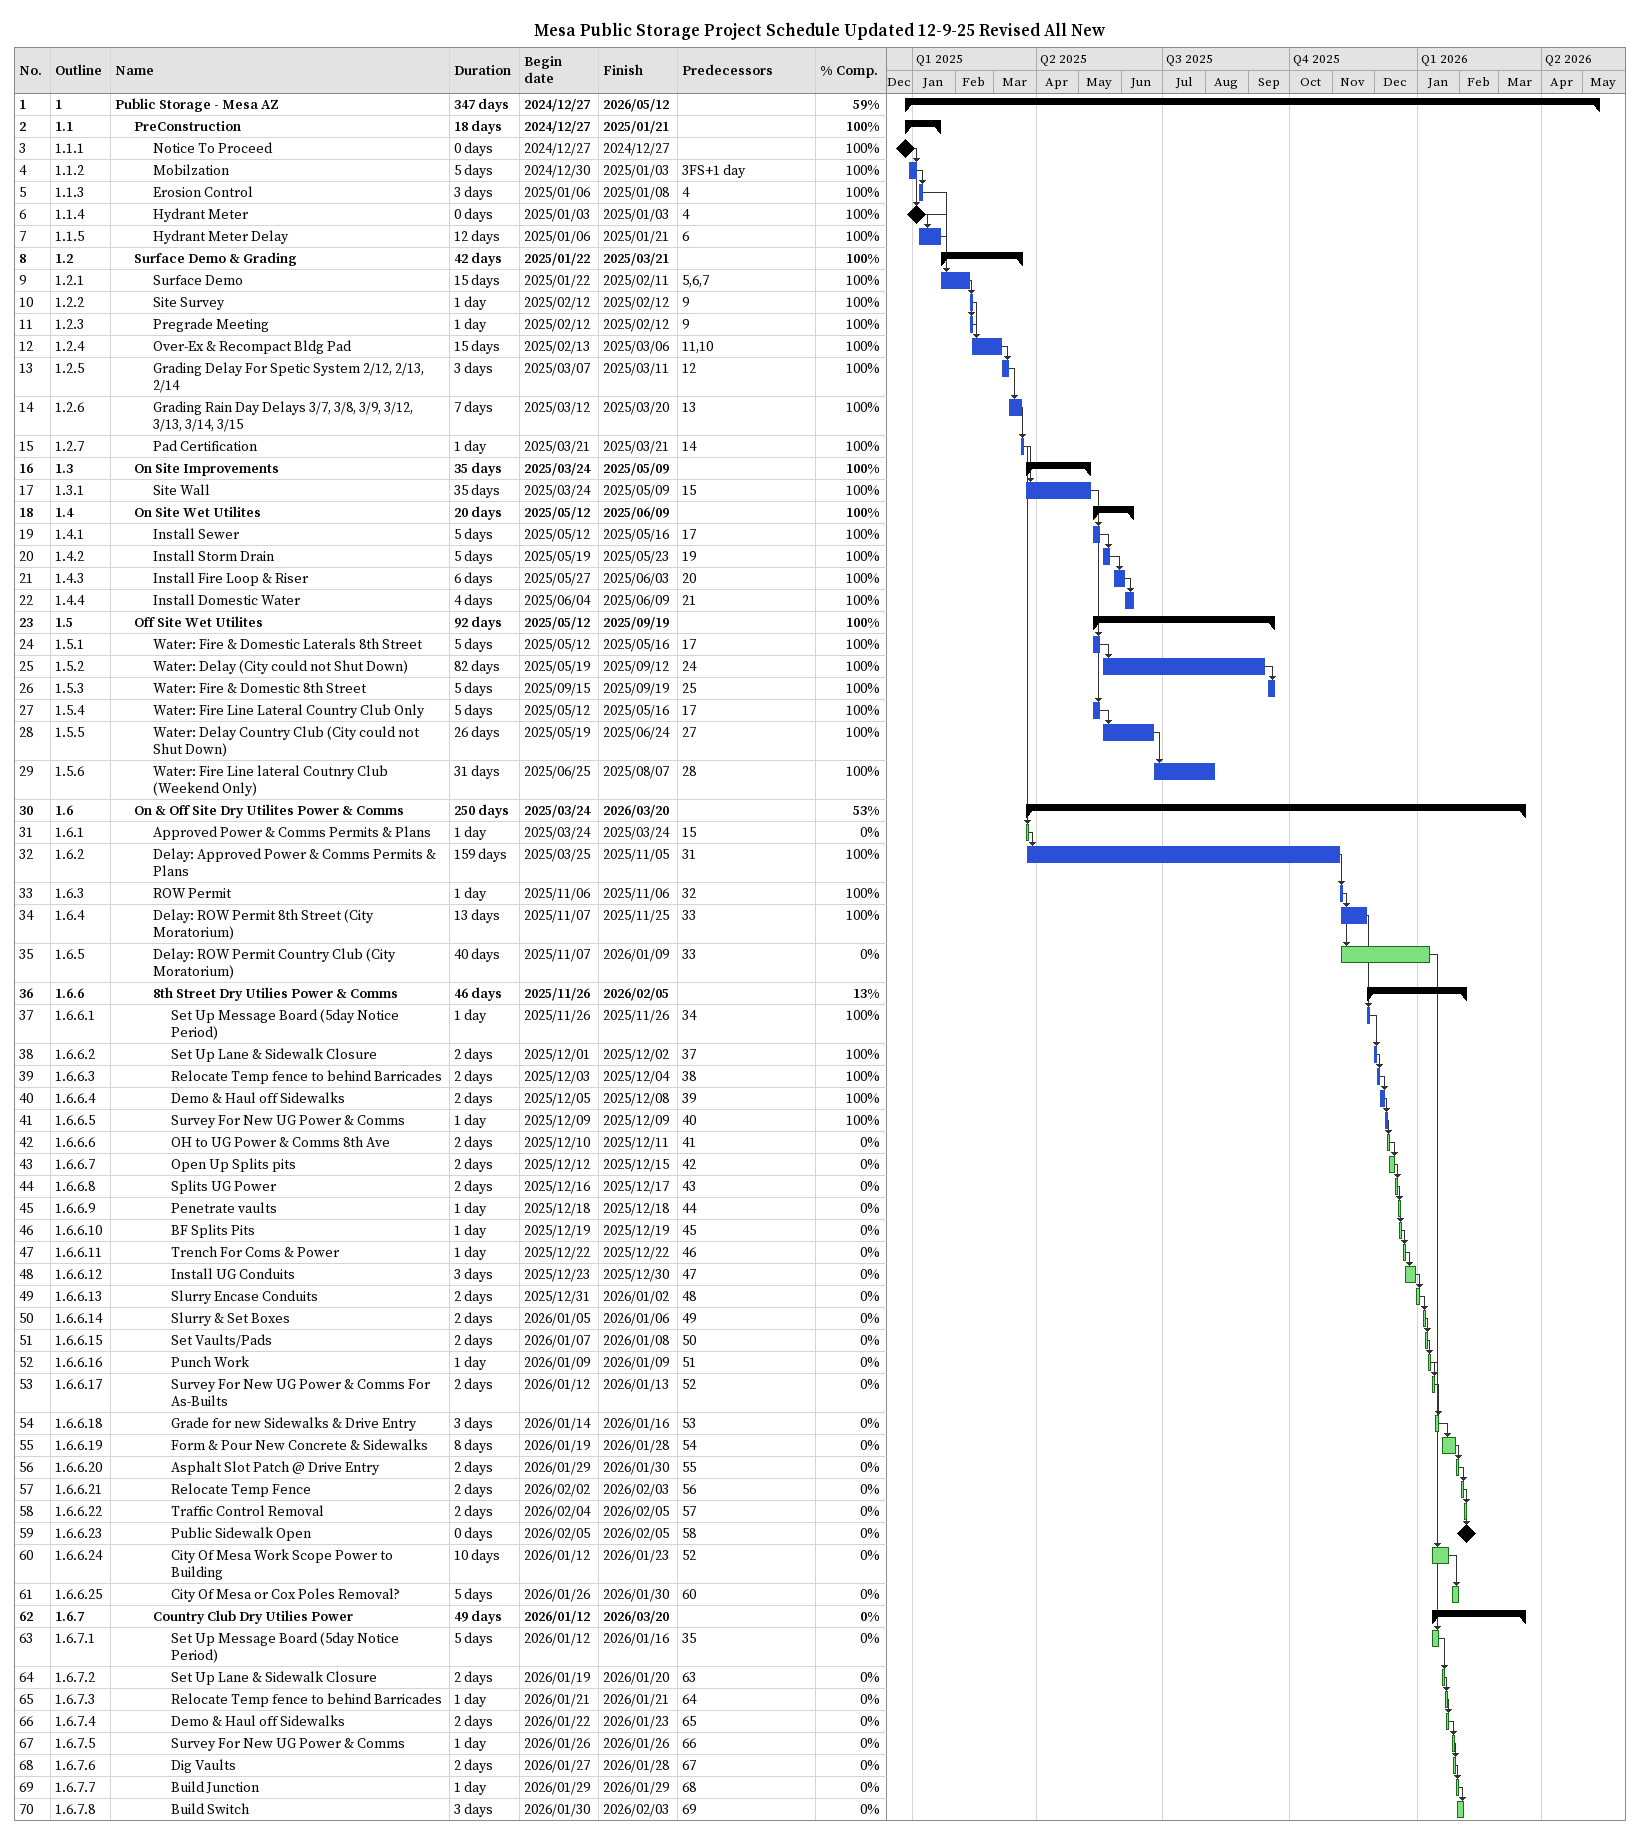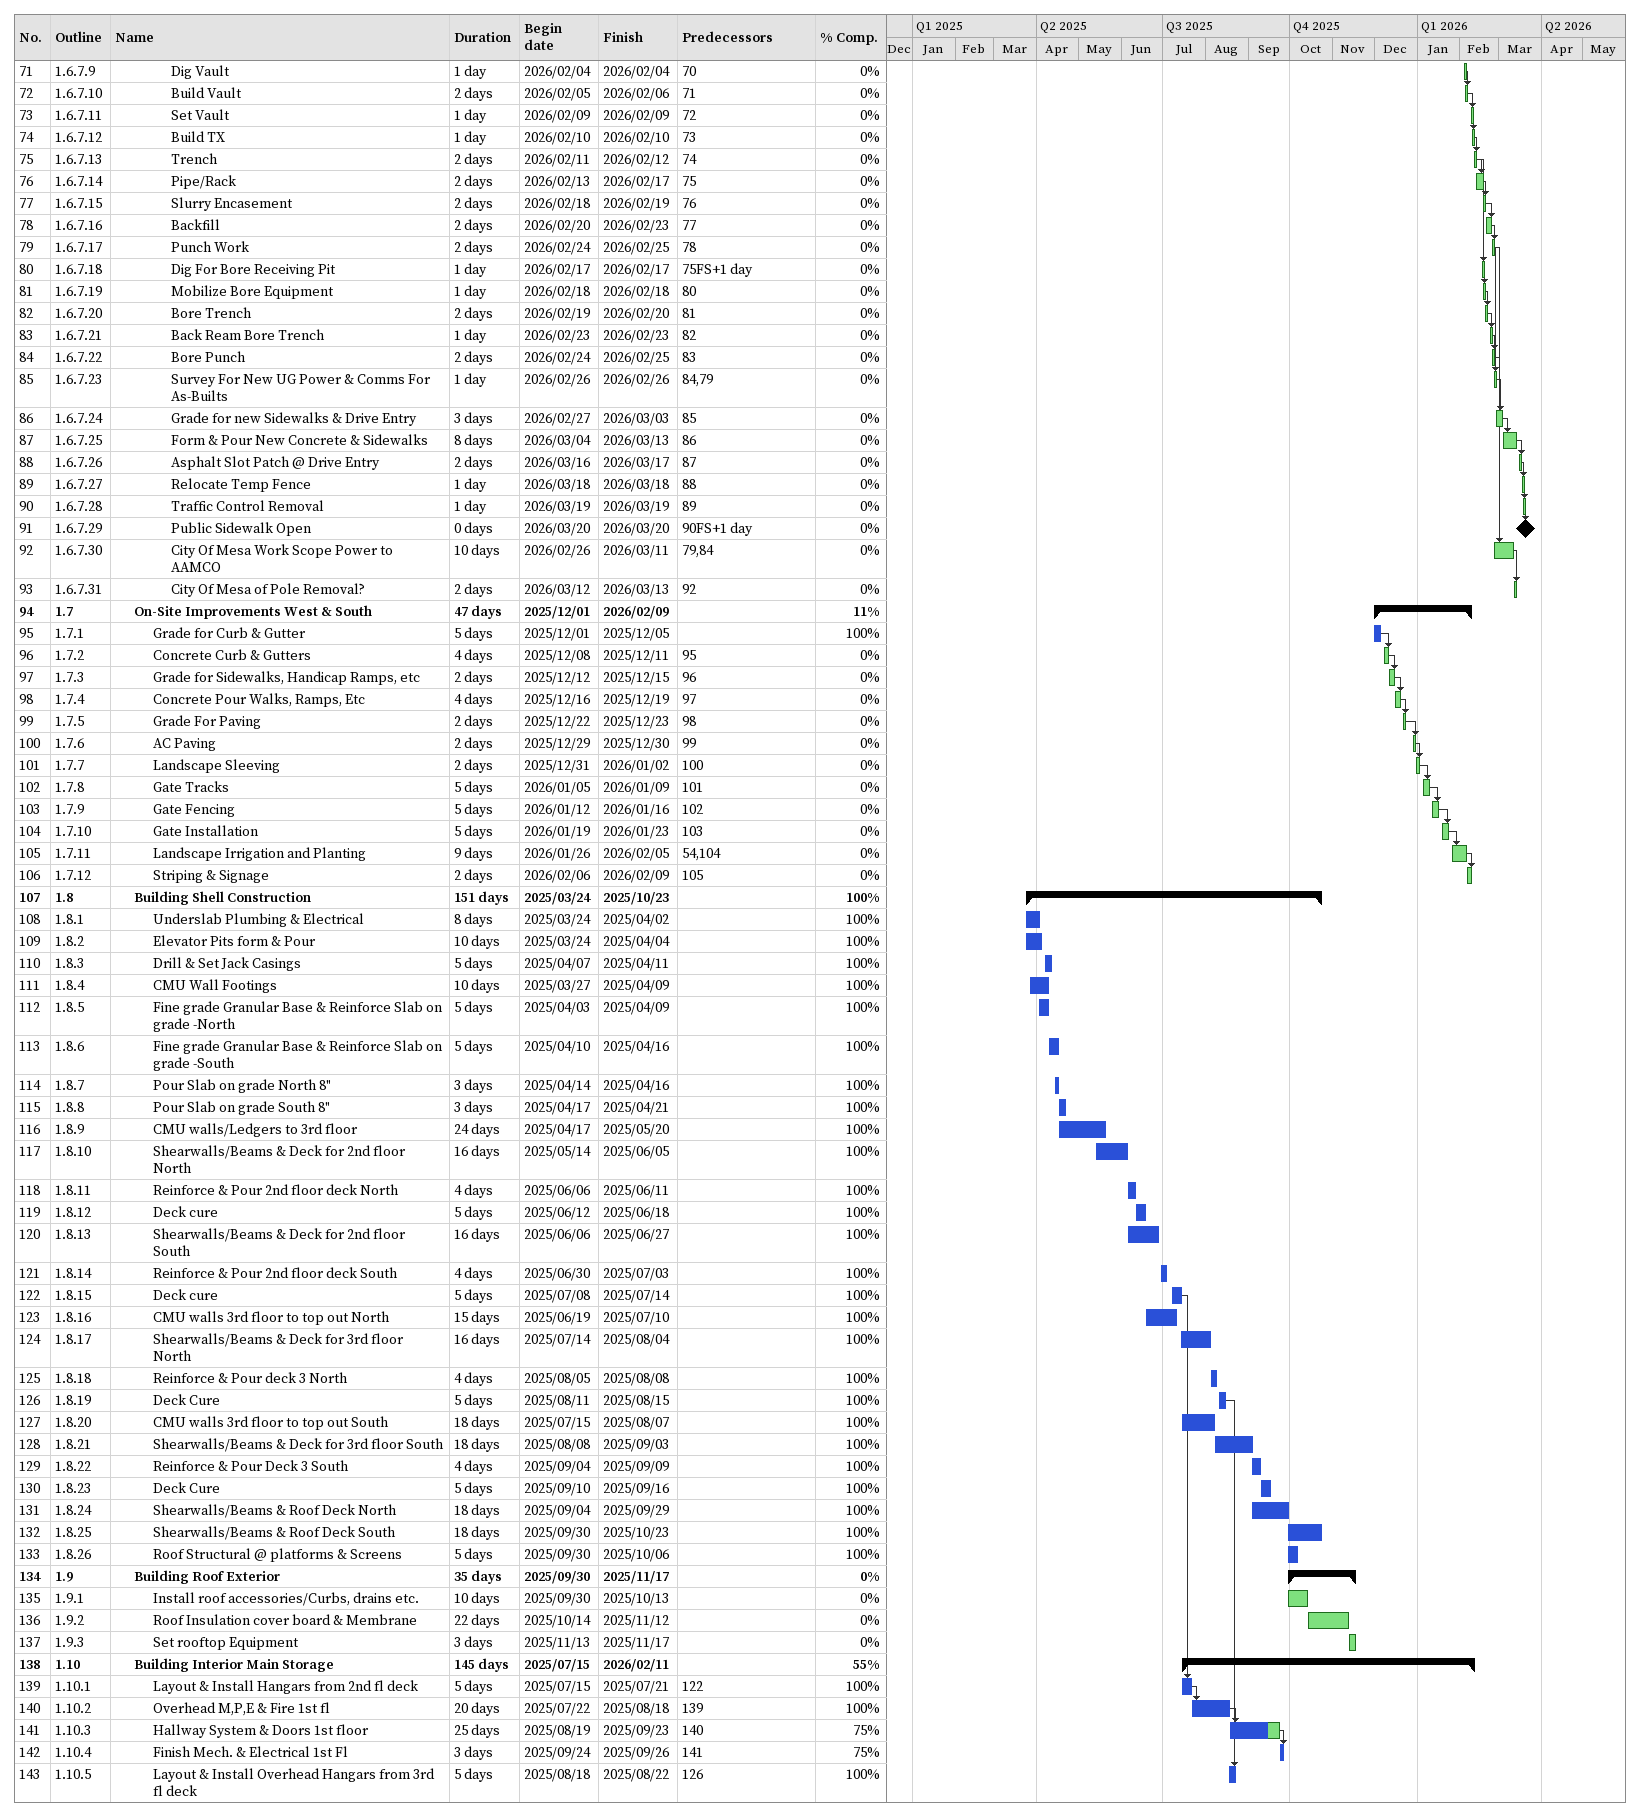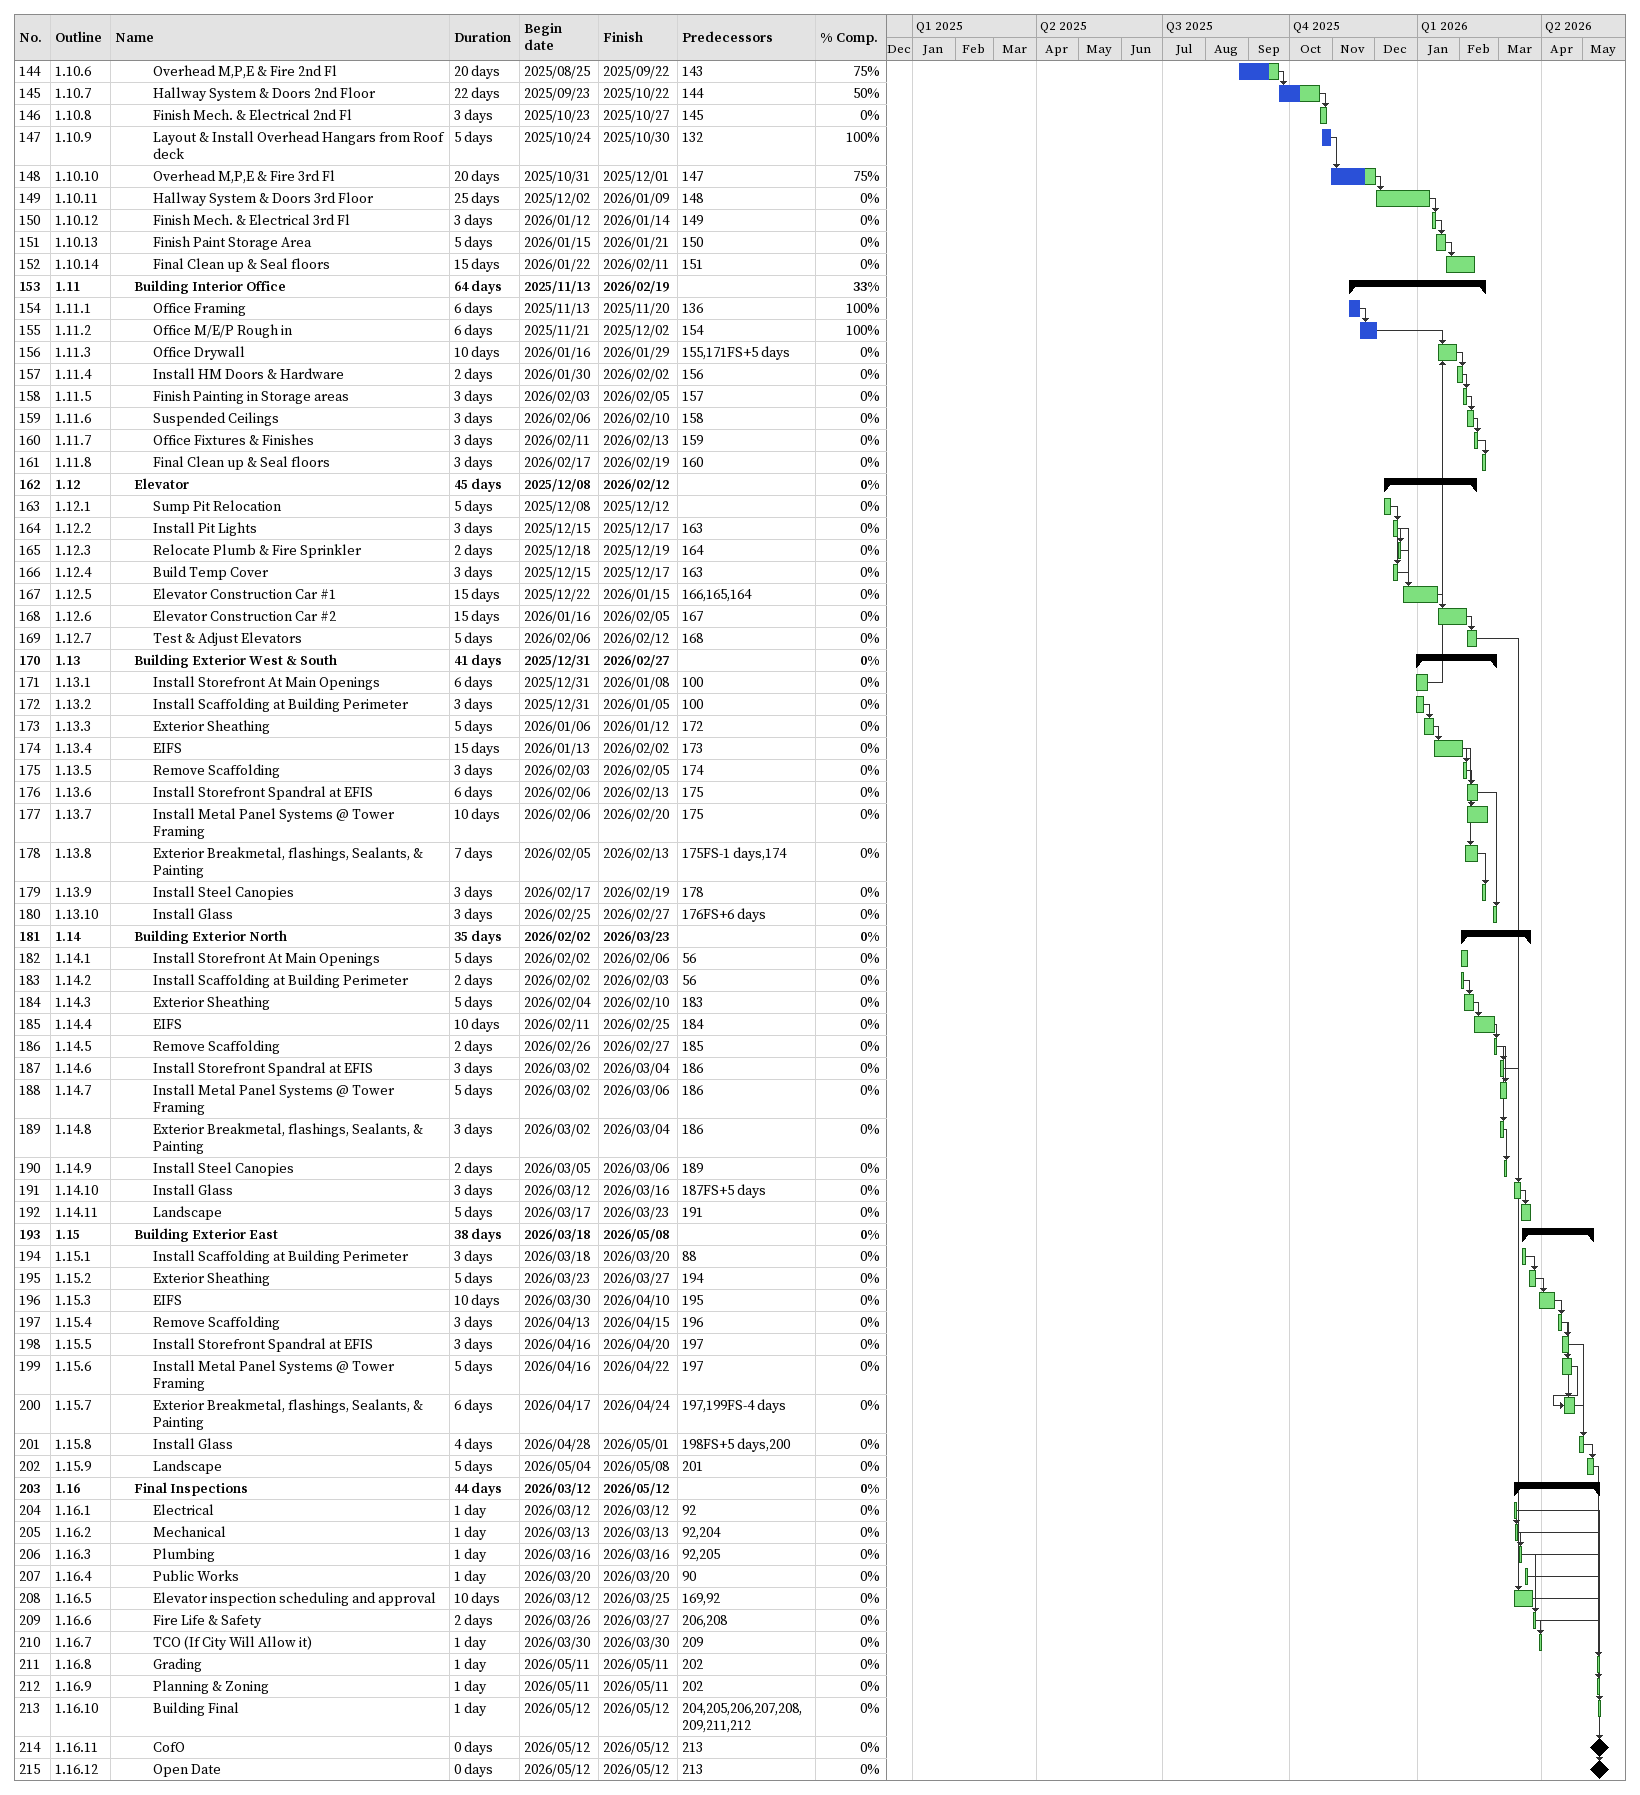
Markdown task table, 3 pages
Mesa Public Storage Project Schedule Updated 12-9-25 Revised All New

| ID | WBS | Task | Duration | Start | Finish | Predecessors | % complete |
|---|---|---|---|---|---|---|---|
| 1 | 1 | **Public Storage - Mesa AZ** | 347d | 2024-12-27 | 2026-05-12 |  | 59 |
| 2 | 1.1 | **PreConstruction** | 18d | 2024-12-27 | 2025-01-21 |  | 100 |
| 3 | 1.1.1 | Notice To Proceed | 0d | 2024-12-27 | 2024-12-27 |  | 100 |
| 4 | 1.1.2 | Mobilzation | 5d | 2024-12-30 | 2025-01-03 | 3FS+1d | 100 |
| 5 | 1.1.3 | Erosion Control | 3d | 2025-01-06 | 2025-01-08 | 4 | 100 |
| 6 | 1.1.4 | Hydrant Meter | 0d | 2025-01-03 | 2025-01-03 | 4 | 100 |
| 7 | 1.1.5 | Hydrant Meter Delay | 12d | 2025-01-06 | 2025-01-21 | 6 | 100 |
| 8 | 1.2 | **Surface Demo & Grading** | 42d | 2025-01-22 | 2025-03-21 |  | 100 |
| 9 | 1.2.1 | Surface Demo | 15d | 2025-01-22 | 2025-02-11 | 5, 6, 7 | 100 |
| 10 | 1.2.2 | Site Survey | 1d | 2025-02-12 | 2025-02-12 | 9 | 100 |
| 11 | 1.2.3 | Pregrade Meeting | 1d | 2025-02-12 | 2025-02-12 | 9 | 100 |
| 12 | 1.2.4 | Over-Ex & Recompact Bldg Pad | 15d | 2025-02-13 | 2025-03-06 | 11, 10 | 100 |
| 13 | 1.2.5 | Grading Delay For Spetic System 2/12, 2/13, 2/14 | 3d | 2025-03-07 | 2025-03-11 | 12 | 100 |
| 14 | 1.2.6 | Grading Rain Day Delays 3/7, 3/8, 3/9, 3/12, 3/13, 3/14, 3/15 | 7d | 2025-03-12 | 2025-03-20 | 13 | 100 |
| 15 | 1.2.7 | Pad Certification | 1d | 2025-03-21 | 2025-03-21 | 14 | 100 |
| 16 | 1.3 | **On Site Improvements** | 35d | 2025-03-24 | 2025-05-09 |  | 100 |
| 17 | 1.3.1 | Site Wall | 35d | 2025-03-24 | 2025-05-09 | 15 | 100 |
| 18 | 1.4 | **On Site Wet Utilites** | 20d | 2025-05-12 | 2025-06-09 |  | 100 |
| 19 | 1.4.1 | Install Sewer | 5d | 2025-05-12 | 2025-05-16 | 17 | 100 |
| 20 | 1.4.2 | Install Storm Drain | 5d | 2025-05-19 | 2025-05-23 | 19 | 100 |
| 21 | 1.4.3 | Install Fire Loop & Riser | 6d | 2025-05-27 | 2025-06-03 | 20 | 100 |
| 22 | 1.4.4 | Install Domestic Water | 4d | 2025-06-04 | 2025-06-09 | 21 | 100 |
| 23 | 1.5 | **Off Site Wet Utilites** | 92d | 2025-05-12 | 2025-09-19 |  | 100 |
| 24 | 1.5.1 | Water: Fire & Domestic Laterals 8th Street | 5d | 2025-05-12 | 2025-05-16 | 17 | 100 |
| 25 | 1.5.2 | Water: Delay (City could not Shut Down) | 82d | 2025-05-19 | 2025-09-12 | 24 | 100 |
| 26 | 1.5.3 | Water: Fire & Domestic 8th Street | 5d | 2025-09-15 | 2025-09-19 | 25 | 100 |
| 27 | 1.5.4 | Water: Fire Line Lateral Country Club Only | 5d | 2025-05-12 | 2025-05-16 | 17 | 100 |
| 28 | 1.5.5 | Water: Delay Country Club (City could not Shut Down) | 26d | 2025-05-19 | 2025-06-24 | 27 | 100 |
| 29 | 1.5.6 | Water: Fire Line lateral Coutnry Club (Weekend Only) | 31d | 2025-06-25 | 2025-08-07 | 28 | 100 |
| 30 | 1.6 | **On & Off Site Dry Utilites Power & Comms** | 250d | 2025-03-24 | 2026-03-20 |  | 53 |
| 31 | 1.6.1 | Approved Power & Comms Permits & Plans | 1d | 2025-03-24 | 2025-03-24 | 15 | 0 |
| 32 | 1.6.2 | Delay: Approved Power & Comms Permits & Plans | 159d | 2025-03-25 | 2025-11-05 | 31 | 100 |
| 33 | 1.6.3 | ROW Permit | 1d | 2025-11-06 | 2025-11-06 | 32 | 100 |
| 34 | 1.6.4 | Delay: ROW Permit 8th Street (City Moratorium) | 13d | 2025-11-07 | 2025-11-25 | 33 | 100 |
| 35 | 1.6.5 | Delay: ROW Permit Country Club (City Moratorium) | 40d | 2025-11-07 | 2026-01-09 | 33 | 0 |
| 36 | 1.6.6 | **8th Street Dry Utilies Power & Comms** | 46d | 2025-11-26 | 2026-02-05 |  | 13 |
| 37 | 1.6.6.1 | Set Up Message Board (5day Notice Period) | 1d | 2025-11-26 | 2025-11-26 | 34 | 100 |
| 38 | 1.6.6.2 | Set Up Lane & Sidewalk Closure | 2d | 2025-12-01 | 2025-12-02 | 37 | 100 |
| 39 | 1.6.6.3 | Relocate Temp fence to behind Barricades | 2d | 2025-12-03 | 2025-12-04 | 38 | 100 |
| 40 | 1.6.6.4 | Demo & Haul off Sidewalks | 2d | 2025-12-05 | 2025-12-08 | 39 | 100 |
| 41 | 1.6.6.5 | Survey For New UG Power & Comms | 1d | 2025-12-09 | 2025-12-09 | 40 | 100 |
| 42 | 1.6.6.6 | OH to UG Power & Comms 8th Ave | 2d | 2025-12-10 | 2025-12-11 | 41 | 0 |
| 43 | 1.6.6.7 | Open Up Splits pits | 2d | 2025-12-12 | 2025-12-15 | 42 | 0 |
| 44 | 1.6.6.8 | Splits UG Power | 2d | 2025-12-16 | 2025-12-17 | 43 | 0 |
| 45 | 1.6.6.9 | Penetrate vaults | 1d | 2025-12-18 | 2025-12-18 | 44 | 0 |
| 46 | 1.6.6.10 | BF Splits Pits | 1d | 2025-12-19 | 2025-12-19 | 45 | 0 |
| 47 | 1.6.6.11 | Trench For Coms & Power | 1d | 2025-12-22 | 2025-12-22 | 46 | 0 |
| 48 | 1.6.6.12 | Install UG Conduits | 3d | 2025-12-23 | 2025-12-30 | 47 | 0 |
| 49 | 1.6.6.13 | Slurry Encase Conduits | 2d | 2025-12-31 | 2026-01-02 | 48 | 0 |
| 50 | 1.6.6.14 | Slurry & Set Boxes | 2d | 2026-01-05 | 2026-01-06 | 49 | 0 |
| 51 | 1.6.6.15 | Set Vaults/Pads | 2d | 2026-01-07 | 2026-01-08 | 50 | 0 |
| 52 | 1.6.6.16 | Punch Work | 1d | 2026-01-09 | 2026-01-09 | 51 | 0 |
| 53 | 1.6.6.17 | Survey For New UG Power & Comms For As-Builts | 2d | 2026-01-12 | 2026-01-13 | 52 | 0 |
| 54 | 1.6.6.18 | Grade for new Sidewalks & Drive Entry | 3d | 2026-01-14 | 2026-01-16 | 53 | 0 |
| 55 | 1.6.6.19 | Form & Pour New Concrete & Sidewalks | 8d | 2026-01-19 | 2026-01-28 | 54 | 0 |
| 56 | 1.6.6.20 | Asphalt Slot Patch @ Drive Entry | 2d | 2026-01-29 | 2026-01-30 | 55 | 0 |
| 57 | 1.6.6.21 | Relocate Temp Fence | 2d | 2026-02-02 | 2026-02-03 | 56 | 0 |
| 58 | 1.6.6.22 | Traffic Control Removal | 2d | 2026-02-04 | 2026-02-05 | 57 | 0 |
| 59 | 1.6.6.23 | Public Sidewalk Open | 0d | 2026-02-05 | 2026-02-05 | 58 | 0 |
| 60 | 1.6.6.24 | City Of Mesa Work Scope Power to Building | 10d | 2026-01-12 | 2026-01-23 | 52 | 0 |
| 61 | 1.6.6.25 | City Of Mesa or Cox Poles Removal? | 5d | 2026-01-26 | 2026-01-30 | 60 | 0 |
| 62 | 1.6.7 | **Country Club Dry Utilies Power** | 49d | 2026-01-12 | 2026-03-20 |  | 0 |
| 63 | 1.6.7.1 | Set Up Message Board (5day Notice Period) | 5d | 2026-01-12 | 2026-01-16 | 35 | 0 |
| 64 | 1.6.7.2 | Set Up Lane & Sidewalk Closure | 2d | 2026-01-19 | 2026-01-20 | 63 | 0 |
| 65 | 1.6.7.3 | Relocate Temp fence to behind Barricades | 1d | 2026-01-21 | 2026-01-21 | 64 | 0 |
| 66 | 1.6.7.4 | Demo & Haul off Sidewalks | 2d | 2026-01-22 | 2026-01-23 | 65 | 0 |
| 67 | 1.6.7.5 | Survey For New UG Power & Comms | 1d | 2026-01-26 | 2026-01-26 | 66 | 0 |
| 68 | 1.6.7.6 | Dig Vaults | 2d | 2026-01-27 | 2026-01-28 | 67 | 0 |
| 69 | 1.6.7.7 | Build Junction | 1d | 2026-01-29 | 2026-01-29 | 68 | 0 |
| 70 | 1.6.7.8 | Build Switch | 3d | 2026-01-30 | 2026-02-03 | 69 | 0 |
| 71 | 1.6.7.9 | Dig Vault | 1d | 2026-02-04 | 2026-02-04 | 70 | 0 |
| 72 | 1.6.7.10 | Build Vault | 2d | 2026-02-05 | 2026-02-06 | 71 | 0 |
| 73 | 1.6.7.11 | Set Vault | 1d | 2026-02-09 | 2026-02-09 | 72 | 0 |
| 74 | 1.6.7.12 | Build TX | 1d | 2026-02-10 | 2026-02-10 | 73 | 0 |
| 75 | 1.6.7.13 | Trench | 2d | 2026-02-11 | 2026-02-12 | 74 | 0 |
| 76 | 1.6.7.14 | Pipe/Rack | 2d | 2026-02-13 | 2026-02-17 | 75 | 0 |
| 77 | 1.6.7.15 | Slurry Encasement | 2d | 2026-02-18 | 2026-02-19 | 76 | 0 |
| 78 | 1.6.7.16 | Backfill | 2d | 2026-02-20 | 2026-02-23 | 77 | 0 |
| 79 | 1.6.7.17 | Punch Work | 2d | 2026-02-24 | 2026-02-25 | 78 | 0 |
| 80 | 1.6.7.18 | Dig For Bore Receiving Pit | 1d | 2026-02-17 | 2026-02-17 | 75FS+1d | 0 |
| 81 | 1.6.7.19 | Mobilize Bore Equipment | 1d | 2026-02-18 | 2026-02-18 | 80 | 0 |
| 82 | 1.6.7.20 | Bore Trench | 2d | 2026-02-19 | 2026-02-20 | 81 | 0 |
| 83 | 1.6.7.21 | Back Ream Bore Trench | 1d | 2026-02-23 | 2026-02-23 | 82 | 0 |
| 84 | 1.6.7.22 | Bore Punch | 2d | 2026-02-24 | 2026-02-25 | 83 | 0 |
| 85 | 1.6.7.23 | Survey For New UG Power & Comms For As-Builts | 1d | 2026-02-26 | 2026-02-26 | 84, 79 | 0 |
| 86 | 1.6.7.24 | Grade for new Sidewalks & Drive Entry | 3d | 2026-02-27 | 2026-03-03 | 85 | 0 |
| 87 | 1.6.7.25 | Form & Pour New Concrete & Sidewalks | 8d | 2026-03-04 | 2026-03-13 | 86 | 0 |
| 88 | 1.6.7.26 | Asphalt Slot Patch @ Drive Entry | 2d | 2026-03-16 | 2026-03-17 | 87 | 0 |
| 89 | 1.6.7.27 | Relocate Temp Fence | 1d | 2026-03-18 | 2026-03-18 | 88 | 0 |
| 90 | 1.6.7.28 | Traffic Control Removal | 1d | 2026-03-19 | 2026-03-19 | 89 | 0 |
| 91 | 1.6.7.29 | Public Sidewalk Open | 0d | 2026-03-20 | 2026-03-20 | 90FS+1d | 0 |
| 92 | 1.6.7.30 | City Of Mesa Work Scope Power to AAMCO | 10d | 2026-02-26 | 2026-03-11 | 79, 84 | 0 |
| 93 | 1.6.7.31 | City Of Mesa of Pole Removal? | 2d | 2026-03-12 | 2026-03-13 | 92 | 0 |
| 94 | 1.7 | **On-Site Improvements West & South** | 47d | 2025-12-01 | 2026-02-09 |  | 11 |
| 95 | 1.7.1 | Grade for Curb & Gutter | 5d | 2025-12-01 | 2025-12-05 |  | 100 |
| 96 | 1.7.2 | Concrete Curb & Gutters | 4d | 2025-12-08 | 2025-12-11 | 95 | 0 |
| 97 | 1.7.3 | Grade for Sidewalks, Handicap Ramps, etc | 2d | 2025-12-12 | 2025-12-15 | 96 | 0 |
| 98 | 1.7.4 | Concrete Pour Walks, Ramps, Etc | 4d | 2025-12-16 | 2025-12-19 | 97 | 0 |
| 99 | 1.7.5 | Grade For Paving | 2d | 2025-12-22 | 2025-12-23 | 98 | 0 |
| 100 | 1.7.6 | AC Paving | 2d | 2025-12-29 | 2025-12-30 | 99 | 0 |
| 101 | 1.7.7 | Landscape Sleeving | 2d | 2025-12-31 | 2026-01-02 | 100 | 0 |
| 102 | 1.7.8 | Gate Tracks | 5d | 2026-01-05 | 2026-01-09 | 101 | 0 |
| 103 | 1.7.9 | Gate Fencing | 5d | 2026-01-12 | 2026-01-16 | 102 | 0 |
| 104 | 1.7.10 | Gate Installation | 5d | 2026-01-19 | 2026-01-23 | 103 | 0 |
| 105 | 1.7.11 | Landscape Irrigation and Planting | 9d | 2026-01-26 | 2026-02-05 | 54, 104 | 0 |
| 106 | 1.7.12 | Striping & Signage | 2d | 2026-02-06 | 2026-02-09 | 105 | 0 |
| 107 | 1.8 | **Building Shell Construction** | 151d | 2025-03-24 | 2025-10-23 |  | 100 |
| 108 | 1.8.1 | Underslab Plumbing & Electrical | 8d | 2025-03-24 | 2025-04-02 |  | 100 |
| 109 | 1.8.2 | Elevator Pits form & Pour | 10d | 2025-03-24 | 2025-04-04 |  | 100 |
| 110 | 1.8.3 | Drill & Set Jack Casings | 5d | 2025-04-07 | 2025-04-11 |  | 100 |
| 111 | 1.8.4 | CMU Wall Footings | 10d | 2025-03-27 | 2025-04-09 |  | 100 |
| 112 | 1.8.5 | Fine grade Granular Base & Reinforce Slab on grade -North | 5d | 2025-04-03 | 2025-04-09 |  | 100 |
| 113 | 1.8.6 | Fine grade Granular Base & Reinforce Slab on grade -South | 5d | 2025-04-10 | 2025-04-16 |  | 100 |
| 114 | 1.8.7 | Pour Slab on grade North 8" | 3d | 2025-04-14 | 2025-04-16 |  | 100 |
| 115 | 1.8.8 | Pour Slab on grade South 8" | 3d | 2025-04-17 | 2025-04-21 |  | 100 |
| 116 | 1.8.9 | CMU walls/Ledgers to 3rd floor | 24d | 2025-04-17 | 2025-05-20 |  | 100 |
| 117 | 1.8.10 | Shearwalls/Beams & Deck for 2nd floor North | 16d | 2025-05-14 | 2025-06-05 |  | 100 |
| 118 | 1.8.11 | Reinforce & Pour 2nd floor deck North | 4d | 2025-06-06 | 2025-06-11 |  | 100 |
| 119 | 1.8.12 | Deck cure | 5d | 2025-06-12 | 2025-06-18 |  | 100 |
| 120 | 1.8.13 | Shearwalls/Beams & Deck for 2nd floor South | 16d | 2025-06-06 | 2025-06-27 |  | 100 |
| 121 | 1.8.14 | Reinforce & Pour 2nd floor deck South | 4d | 2025-06-30 | 2025-07-03 |  | 100 |
| 122 | 1.8.15 | Deck cure | 5d | 2025-07-08 | 2025-07-14 |  | 100 |
| 123 | 1.8.16 | CMU walls 3rd floor to top out North | 15d | 2025-06-19 | 2025-07-10 |  | 100 |
| 124 | 1.8.17 | Shearwalls/Beams & Deck for 3rd floor North | 16d | 2025-07-14 | 2025-08-04 |  | 100 |
| 125 | 1.8.18 | Reinforce & Pour deck 3 North | 4d | 2025-08-05 | 2025-08-08 |  | 100 |
| 126 | 1.8.19 | Deck Cure | 5d | 2025-08-11 | 2025-08-15 |  | 100 |
| 127 | 1.8.20 | CMU walls 3rd floor to top out South | 18d | 2025-07-15 | 2025-08-07 |  | 100 |
| 128 | 1.8.21 | Shearwalls/Beams & Deck for 3rd floor South | 18d | 2025-08-08 | 2025-09-03 |  | 100 |
| 129 | 1.8.22 | Reinforce & Pour Deck 3 South | 4d | 2025-09-04 | 2025-09-09 |  | 100 |
| 130 | 1.8.23 | Deck Cure | 5d | 2025-09-10 | 2025-09-16 |  | 100 |
| 131 | 1.8.24 | Shearwalls/Beams & Roof Deck North | 18d | 2025-09-04 | 2025-09-29 |  | 100 |
| 132 | 1.8.25 | Shearwalls/Beams & Roof Deck South | 18d | 2025-09-30 | 2025-10-23 |  | 100 |
| 133 | 1.8.26 | Roof Structural @ platforms & Screens | 5d | 2025-09-30 | 2025-10-06 |  | 100 |
| 134 | 1.9 | **Building Roof Exterior** | 35d | 2025-09-30 | 2025-11-17 |  | 0 |
| 135 | 1.9.1 | Install roof accessories/Curbs, drains etc. | 10d | 2025-09-30 | 2025-10-13 |  | 0 |
| 136 | 1.9.2 | Roof Insulation cover board & Membrane | 22d | 2025-10-14 | 2025-11-12 |  | 0 |
| 137 | 1.9.3 | Set rooftop Equipment | 3d | 2025-11-13 | 2025-11-17 |  | 0 |
| 138 | 1.10 | **Building Interior Main Storage** | 145d | 2025-07-15 | 2026-02-11 |  | 55 |
| 139 | 1.10.1 | Layout & Install Hangars from 2nd fl deck | 5d | 2025-07-15 | 2025-07-21 | 122 | 100 |
| 140 | 1.10.2 | Overhead M,P,E & Fire 1st fl | 20d | 2025-07-22 | 2025-08-18 | 139 | 100 |
| 141 | 1.10.3 | Hallway System & Doors 1st floor | 25d | 2025-08-19 | 2025-09-23 | 140 | 75 |
| 142 | 1.10.4 | Finish Mech. & Electrical 1st Fl | 3d | 2025-09-24 | 2025-09-26 | 141 | 75 |
| 143 | 1.10.5 | Layout & Install Overhead Hangars from 3rd fl deck | 5d | 2025-08-18 | 2025-08-22 | 126 | 100 |
| 144 | 1.10.6 | Overhead M,P,E & Fire 2nd Fl | 20d | 2025-08-25 | 2025-09-22 | 143 | 75 |
| 145 | 1.10.7 | Hallway System & Doors 2nd Floor | 22d | 2025-09-23 | 2025-10-22 | 144 | 50 |
| 146 | 1.10.8 | Finish Mech. & Electrical 2nd Fl | 3d | 2025-10-23 | 2025-10-27 | 145 | 0 |
| 147 | 1.10.9 | Layout & Install Overhead Hangars from Roof deck | 5d | 2025-10-24 | 2025-10-30 | 132 | 100 |
| 148 | 1.10.10 | Overhead M,P,E & Fire 3rd Fl | 20d | 2025-10-31 | 2025-12-01 | 147 | 75 |
| 149 | 1.10.11 | Hallway System & Doors 3rd Floor | 25d | 2025-12-02 | 2026-01-09 | 148 | 0 |
| 150 | 1.10.12 | Finish Mech. & Electrical 3rd Fl | 3d | 2026-01-12 | 2026-01-14 | 149 | 0 |
| 151 | 1.10.13 | Finish Paint Storage Area | 5d | 2026-01-15 | 2026-01-21 | 150 | 0 |
| 152 | 1.10.14 | Final Clean up & Seal floors | 15d | 2026-01-22 | 2026-02-11 | 151 | 0 |
| 153 | 1.11 | **Building Interior Office** | 64d | 2025-11-13 | 2026-02-19 |  | 33 |
| 154 | 1.11.1 | Office Framing | 6d | 2025-11-13 | 2025-11-20 | 136 | 100 |
| 155 | 1.11.2 | Office M/E/P Rough in | 6d | 2025-11-21 | 2025-12-02 | 154 | 100 |
| 156 | 1.11.3 | Office Drywall | 10d | 2026-01-16 | 2026-01-29 | 155, 171FS+5d | 0 |
| 157 | 1.11.4 | Install HM Doors & Hardware | 2d | 2026-01-30 | 2026-02-02 | 156 | 0 |
| 158 | 1.11.5 | Finish Painting in Storage areas | 3d | 2026-02-03 | 2026-02-05 | 157 | 0 |
| 159 | 1.11.6 | Suspended Ceilings | 3d | 2026-02-06 | 2026-02-10 | 158 | 0 |
| 160 | 1.11.7 | Office Fixtures & Finishes | 3d | 2026-02-11 | 2026-02-13 | 159 | 0 |
| 161 | 1.11.8 | Final Clean up & Seal floors | 3d | 2026-02-17 | 2026-02-19 | 160 | 0 |
| 162 | 1.12 | **Elevator** | 45d | 2025-12-08 | 2026-02-12 |  | 0 |
| 163 | 1.12.1 | Sump Pit Relocation | 5d | 2025-12-08 | 2025-12-12 |  | 0 |
| 164 | 1.12.2 | Install Pit Lights | 3d | 2025-12-15 | 2025-12-17 | 163 | 0 |
| 165 | 1.12.3 | Relocate Plumb & Fire Sprinkler | 2d | 2025-12-18 | 2025-12-19 | 164 | 0 |
| 166 | 1.12.4 | Build Temp Cover | 3d | 2025-12-15 | 2025-12-17 | 163 | 0 |
| 167 | 1.12.5 | Elevator Construction Car #1 | 15d | 2025-12-22 | 2026-01-15 | 166, 165, 164 | 0 |
| 168 | 1.12.6 | Elevator Construction Car #2 | 15d | 2026-01-16 | 2026-02-05 | 167 | 0 |
| 169 | 1.12.7 | Test & Adjust Elevators | 5d | 2026-02-06 | 2026-02-12 | 168 | 0 |
| 170 | 1.13 | **Building Exterior West & South** | 41d | 2025-12-31 | 2026-02-27 |  | 0 |
| 171 | 1.13.1 | Install Storefront At Main Openings | 6d | 2025-12-31 | 2026-01-08 | 100 | 0 |
| 172 | 1.13.2 | Install Scaffolding at Building Perimeter | 3d | 2025-12-31 | 2026-01-05 | 100 | 0 |
| 173 | 1.13.3 | Exterior Sheathing | 5d | 2026-01-06 | 2026-01-12 | 172 | 0 |
| 174 | 1.13.4 | EIFS | 15d | 2026-01-13 | 2026-02-02 | 173 | 0 |
| 175 | 1.13.5 | Remove Scaffolding | 3d | 2026-02-03 | 2026-02-05 | 174 | 0 |
| 176 | 1.13.6 | Install Storefront Spandral at EFIS | 6d | 2026-02-06 | 2026-02-13 | 175 | 0 |
| 177 | 1.13.7 | Install Metal Panel Systems @ Tower Framing | 10d | 2026-02-06 | 2026-02-20 | 175 | 0 |
| 178 | 1.13.8 | Exterior Breakmetal, flashings, Sealants, & Painting | 7d | 2026-02-05 | 2026-02-13 | 175FS-1d, 174 | 0 |
| 179 | 1.13.9 | Install Steel Canopies | 3d | 2026-02-17 | 2026-02-19 | 178 | 0 |
| 180 | 1.13.10 | Install Glass | 3d | 2026-02-25 | 2026-02-27 | 176FS+6d | 0 |
| 181 | 1.14 | **Building Exterior North** | 35d | 2026-02-02 | 2026-03-23 |  | 0 |
| 182 | 1.14.1 | Install Storefront At Main Openings | 5d | 2026-02-02 | 2026-02-06 | 56 | 0 |
| 183 | 1.14.2 | Install Scaffolding at Building Perimeter | 2d | 2026-02-02 | 2026-02-03 | 56 | 0 |
| 184 | 1.14.3 | Exterior Sheathing | 5d | 2026-02-04 | 2026-02-10 | 183 | 0 |
| 185 | 1.14.4 | EIFS | 10d | 2026-02-11 | 2026-02-25 | 184 | 0 |
| 186 | 1.14.5 | Remove Scaffolding | 2d | 2026-02-26 | 2026-02-27 | 185 | 0 |
| 187 | 1.14.6 | Install Storefront Spandral at EFIS | 3d | 2026-03-02 | 2026-03-04 | 186 | 0 |
| 188 | 1.14.7 | Install Metal Panel Systems @ Tower Framing | 5d | 2026-03-02 | 2026-03-06 | 186 | 0 |
| 189 | 1.14.8 | Exterior Breakmetal, flashings, Sealants, & Painting | 3d | 2026-03-02 | 2026-03-04 | 186 | 0 |
| 190 | 1.14.9 | Install Steel Canopies | 2d | 2026-03-05 | 2026-03-06 | 189 | 0 |
| 191 | 1.14.10 | Install Glass | 3d | 2026-03-12 | 2026-03-16 | 187FS+5d | 0 |
| 192 | 1.14.11 | Landscape | 5d | 2026-03-17 | 2026-03-23 | 191 | 0 |
| 193 | 1.15 | **Building Exterior East** | 38d | 2026-03-18 | 2026-05-08 |  | 0 |
| 194 | 1.15.1 | Install Scaffolding at Building Perimeter | 3d | 2026-03-18 | 2026-03-20 | 88 | 0 |
| 195 | 1.15.2 | Exterior Sheathing | 5d | 2026-03-23 | 2026-03-27 | 194 | 0 |
| 196 | 1.15.3 | EIFS | 10d | 2026-03-30 | 2026-04-10 | 195 | 0 |
| 197 | 1.15.4 | Remove Scaffolding | 3d | 2026-04-13 | 2026-04-15 | 196 | 0 |
| 198 | 1.15.5 | Install Storefront Spandral at EFIS | 3d | 2026-04-16 | 2026-04-20 | 197 | 0 |
| 199 | 1.15.6 | Install Metal Panel Systems @ Tower Framing | 5d | 2026-04-16 | 2026-04-22 | 197 | 0 |
| 200 | 1.15.7 | Exterior Breakmetal, flashings, Sealants, & Painting | 6d | 2026-04-17 | 2026-04-24 | 197, 199FS-4d | 0 |
| 201 | 1.15.8 | Install Glass | 4d | 2026-04-28 | 2026-05-01 | 198FS+5d, 200 | 0 |
| 202 | 1.15.9 | Landscape | 5d | 2026-05-04 | 2026-05-08 | 201 | 0 |
| 203 | 1.16 | **Final Inspections** | 44d | 2026-03-12 | 2026-05-12 |  | 0 |
| 204 | 1.16.1 | Electrical | 1d | 2026-03-12 | 2026-03-12 | 92 | 0 |
| 205 | 1.16.2 | Mechanical | 1d | 2026-03-13 | 2026-03-13 | 92, 204 | 0 |
| 206 | 1.16.3 | Plumbing | 1d | 2026-03-16 | 2026-03-16 | 92, 205 | 0 |
| 207 | 1.16.4 | Public Works | 1d | 2026-03-20 | 2026-03-20 | 90 | 0 |
| 208 | 1.16.5 | Elevator inspection scheduling and approval | 10d | 2026-03-12 | 2026-03-25 | 169, 92 | 0 |
| 209 | 1.16.6 | Fire Life & Safety | 2d | 2026-03-26 | 2026-03-27 | 206, 208 | 0 |
| 210 | 1.16.7 | TCO (If City Will Allow it) | 1d | 2026-03-30 | 2026-03-30 | 209 | 0 |
| 211 | 1.16.8 | Grading | 1d | 2026-05-11 | 2026-05-11 | 202 | 0 |
| 212 | 1.16.9 | Planning & Zoning | 1d | 2026-05-11 | 2026-05-11 | 202 | 0 |
| 213 | 1.16.10 | Building Final | 1d | 2026-05-12 | 2026-05-12 | 204, 205, 206, 207, 208, 209, 211, 212 | 0 |
| 214 | 1.16.11 | CofO | 0d | 2026-05-12 | 2026-05-12 | 213 | 0 |
| 215 | 1.16.12 | Open Date | 0d | 2026-05-12 | 2026-05-12 | 213 | 0 |
